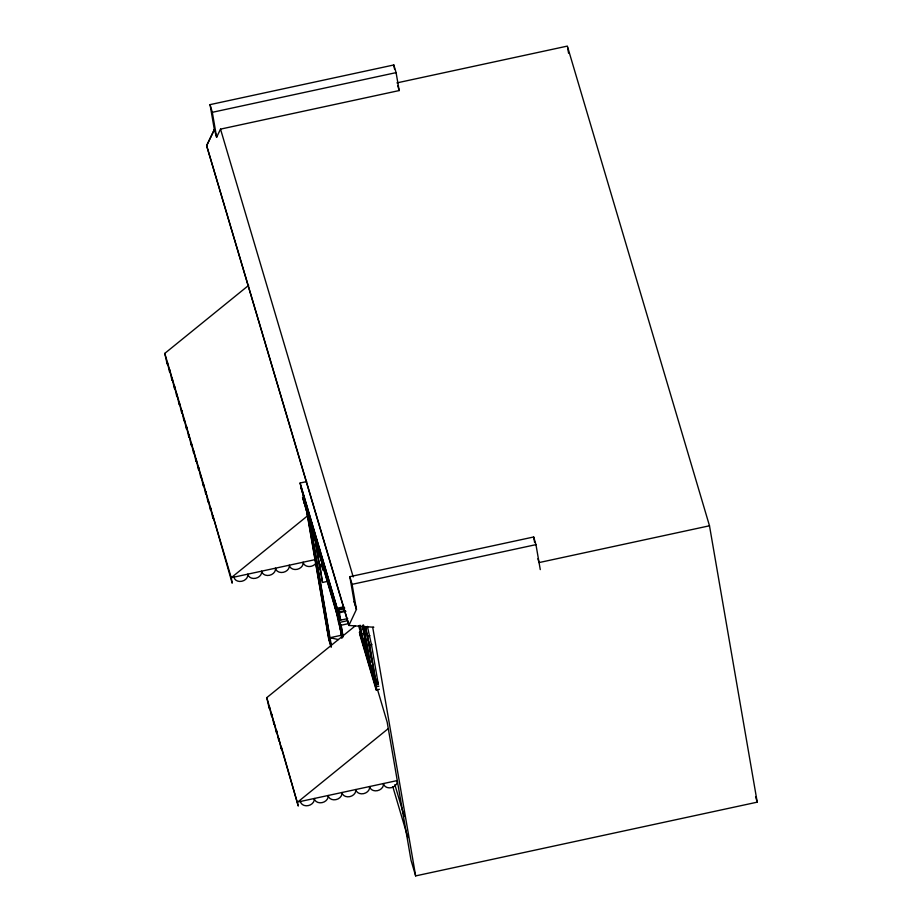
<?xml version="1.0" encoding="UTF-8"?>
<svg xmlns="http://www.w3.org/2000/svg" width="922" height="922" viewBox="0 0 922 922"><rect width="100%" height="100%" fill="white"/><g stroke="black" fill="none" stroke-linecap="round" stroke-linejoin="round"><path stroke-width="1.38" d="M348.942 624.978L206.632 145.664L214.353 129.587L206.632 145.664L348.896 625.439L373.802 627.248L372.742 627.479L415.649 875.9L757.227 802.163L709.491 525.782L567.353 46.1L396.921 82.888M216.624 137.263L220.519 129.126L399.191 90.563L396.091 72.631L393.821 64.966L210.043 104.635L214.353 129.587L216.624 137.263L212.314 112.311L210.043 104.635M348.896 625.439L356.48 609.281L354.14 601.628L349.83 576.676L533.677 536.984L535.959 544.648L540.269 569.6M315.624 563.63L315.67 563.561A7.088 5.682 -16.5 0 1 308.294 566.477A7.088 5.682 -16.5 0 1 303.131 562.213A7.088 5.682 -16.5 0 1 297.184 569.323A7.088 5.682 -16.5 0 1 289.301 565.198A7.088 5.682 -16.5 0 1 283.354 572.308A7.088 5.682 -16.5 0 1 275.459 568.183A7.088 5.682 -16.5 0 1 269.512 575.293A7.088 5.682 -16.5 0 1 261.629 571.167A7.088 5.682 -16.5 0 1 255.682 578.278A7.088 5.682 -16.5 0 1 247.799 574.152A7.088 5.682 -16.5 0 1 241.852 581.263A7.088 5.682 -16.5 0 1 233.958 577.149M164.773 353.403L231.238 577.725L232.183 583.165L212.89 515.79L213.132 518.625L212.659 517.346L210.481 507.676L210.723 510.5L210.251 509.232L208.084 499.551L208.314 502.386L207.842 501.107L205.675 491.438L205.906 494.261L205.445 492.982L203.266 483.312L203.508 486.148L203.036 484.868L200.858 475.199L201.1 478.022L200.627 476.743L198.46 467.074L198.691 469.909L198.218 468.63L196.052 458.96L196.282 461.784L195.821 460.504L193.643 450.835L193.885 453.67L193.413 452.391L191.234 442.71L191.476 445.545L191.004 444.266L188.837 434.596L189.068 437.431L188.595 436.152L186.428 426.471L186.659 429.306L186.198 428.027L184.02 418.358L184.262 421.193L183.789 419.913L181.611 410.232L181.853 413.068L181.38 411.788L179.214 402.119L179.444 404.954L178.972 403.675L176.805 393.994L177.036 396.829L176.575 395.55L174.396 385.88L174.638 388.715L174.166 387.436L171.988 377.755L172.23 380.59L171.757 379.311L169.579 369.641L169.821 372.465L169.348 371.197L167.182 361.516L167.412 364.351L166.94 363.072L164.773 353.403L248.64 285.371M307.441 515.917L231.238 577.725L315.001 559.654M266.781 697.654L298.29 806.035L281.21 746.371L281.452 749.206L280.98 747.926L278.801 738.245L279.043 741.081L278.571 739.801L276.404 730.132L276.635 732.967L276.162 731.688L273.995 722.007L274.237 724.842L273.765 723.563L271.587 713.893L271.829 716.728L271.356 715.449L269.178 705.768L269.42 708.603L268.947 707.324L266.781 697.654L355.258 625.877M388.289 728.587L297.714 802.059L397.267 780.565A7.088 5.682 -16.5 0 1 391.32 787.676A7.088 5.682 -16.5 0 1 383.437 783.562A7.088 5.682 -16.5 0 1 377.49 790.661A7.088 5.682 -16.5 0 1 369.595 786.547A7.088 5.682 -16.5 0 1 363.648 793.646A7.088 5.682 -16.5 0 1 355.765 789.532A7.088 5.682 -16.5 0 1 349.818 796.631A7.088 5.682 -16.5 0 1 341.935 792.517A7.088 5.682 -16.5 0 1 335.988 799.628A7.088 5.682 -16.5 0 1 328.105 795.502A7.088 5.682 -16.5 0 1 322.158 802.613A7.088 5.682 -16.5 0 1 314.264 798.487A7.088 5.682 -16.5 0 1 308.317 805.598A7.088 5.682 -16.5 0 1 300.434 801.472M212.314 112.311L396.091 72.631M344.644 607.875L337.417 609.43L300.318 484.2L300.111 483.001L306.68 481.584M303.834 502.767L305.124 502.49M307.545 515.26L308.824 514.983M314.46 535.774L322.516 582.45L328.048 581.263M349.83 576.676L352.1 584.341L535.959 544.648M709.491 525.782L539.047 562.581L537.918 558.744M343.779 606.814L337.21 608.232L337.417 609.43M344.551 608.716L338.927 609.926L339.503 611.874M345.923 611.332L338.04 613.038L300.791 486.989L337.901 612.22L345.128 610.652M354.14 601.628L356.48 609.281M300.111 483.001L340.679 620.114L347.721 618.593M349.38 623.445L340.183 625.439L302.554 497.165L339.665 622.396L347.548 620.69M341.209 635.293L330.018 637.713L338.351 639.557M331.367 646.645L327.206 629.15L328.877 638.842L330.894 638.404M379.403 689.276L376.211 689.967L360.018 635.304L359.488 632.238L361.62 631.777M360.053 625.162L361.516 633.668L364.086 633.114M368.051 639.05L367.348 636.168L369.906 635.615M363.452 624.886L369.814 661.731L375.738 681.715L369.376 644.87L371.935 644.317M371.531 645.077L378.331 684.458L376.441 684.873L369.641 645.492L371.531 645.077L367.394 626.361M369.814 661.731L372.373 661.178M359.488 632.238L375.68 686.902L378.873 686.21M755.591 796.643L757.227 802.163M397.67 85.446L399.191 90.563M220.519 129.126L353.218 576.942M376.764 679.134L378.331 684.458M361.516 633.668L367.44 653.652L362.542 625.3M376.441 684.873L369.745 662.238L363.418 625.669M358.693 626.026L360.721 632.895M377.409 689.23L387.182 722.203L411.051 860.387L415.649 875.9M394.847 784.634L404.205 816.235M392.853 786.846L407.916 837.683M338.063 613.672L339.181 617.417M328.877 638.842L331.217 646.714M331.01 646.967L328.785 639.465L306.046 507.861M365.504 626.764L369.376 644.87M365.366 626.764L367.348 636.168M368.765 641.528L369.641 645.492M567.595 47.518L568.574 53.188M533.677 536.984L534.633 542.493M393.821 64.966L394.535 69.104M367.74 639.326L371.635 661.835M375.68 686.902L376.211 689.967M362.807 625.865L368.143 656.798L361.447 634.175L359.983 625.738M362.115 626.73L362.611 629.542M352.1 584.341L356.411 609.292M339.296 612.081L340.679 620.114M341.117 625.104L342.972 635.834M340.806 624.459L342.996 637.114M337.901 612.22L338.04 613.038M339.665 622.396L340.183 625.439M338.328 616.668L341.97 637.77M337.683 614.156L341.832 638.139M315.843 544.718L320.222 570.038M309.757 520.354L331.367 645.481M308.974 517.023L329.142 633.771L326.423 624.586L306.254 507.838M322.954 566.315A112.092 6.281 77.8 0 0 322.135 564.448L323.138 570.234A41.882 2.351 77.8 0 0 322.516 582.45M323.876 568.655A112.092 6.281 77.8 0 1 324.878 571.467M331.079 591.97A112.092 6.281 77.8 0 1 332.508 597.226M332.807 598.32A112.092 6.281 77.8 0 1 337.095 614.928L338.097 620.725A43.357 2.432 77.8 0 1 341.29 632.988"/></g></svg>
